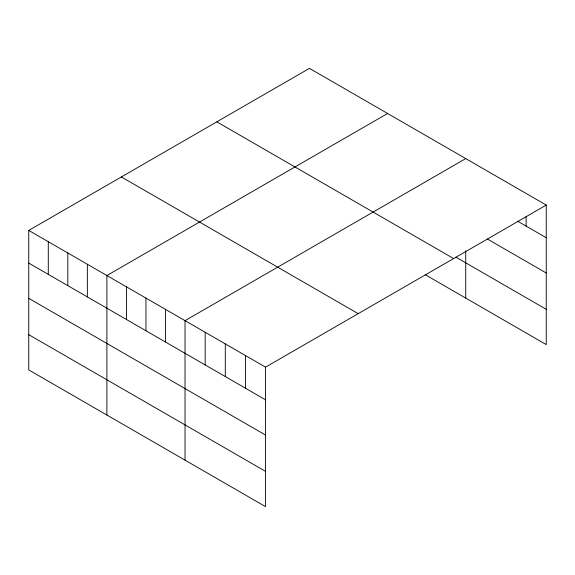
<?xml version="1.0" encoding="UTF-8"?>
<svg xmlns="http://www.w3.org/2000/svg" width="575" height="575" viewBox="0 0 575 575"><rect width="100%" height="100%" fill="white"/><g stroke="black" fill="none" stroke-linecap="round" stroke-linejoin="round"><path stroke-width="0.86" d="M28.75 230.424L265.549 367.137L265.549 506.64L28.75 369.919L28.75 230.424L309.451 68.36L546.25 205.081L546.25 344.576L425.162 274.67M387.593 113.476L106.892 275.54L106.892 415.035M465.736 158.592L185.035 320.656L185.035 460.151M265.549 367.137L546.25 205.081M517.608 221.202L546.25 237.741M487.413 239.028L546.25 272.996M455.968 257.197L546.25 309.321M216.818 121.843L453.618 258.556M121.382 176.942L358.182 313.662M28.75 263.084L265.549 399.805M28.75 298.339L265.549 435.059M28.75 334.664L265.549 471.385M526.125 216.408L526.125 226.119M465.736 250.729L465.736 298.094M245.424 355.515L245.424 388.183M225.292 343.9L225.292 376.56M205.167 332.278L205.167 364.938M165.499 309.379L165.499 342.039M145.964 298.094L145.964 330.762M126.428 286.817L126.428 319.484M87.357 264.263L87.357 296.923M67.821 252.978L67.821 285.646M48.286 241.701L48.286 274.368"/></g></svg>
